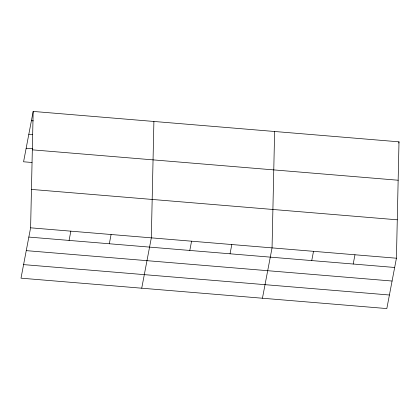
<?xml version="1.0" encoding="UTF-8"?>
<svg xmlns="http://www.w3.org/2000/svg" width="420" height="420" viewBox="0 0 420 420"><rect width="100%" height="100%" fill="white"/><g stroke="black" fill="none" stroke-linecap="round" stroke-linejoin="round"><path stroke-width="0.63" d="M30.607 227.819L33.175 111.431L399 141.829L396.428 258.216L386.825 308.569L21 278.171L30.607 227.819L396.428 258.216M153.899 121.464L151.326 237.851L141.724 288.204M274.622 131.492L272.05 247.879L262.442 298.231M33.175 111.431L23.573 161.784L32.009 162.488M69.08 240.419L70.844 231.163M109.321 243.763L111.085 234.507M189.803 250.451L191.567 241.196M230.044 253.79L231.809 244.54M311.745 260.579L313.509 251.323M353.204 264.022L354.968 254.772M398.764 143.062L399 141.829M31.411 120.687L33.358 120.85M28.823 134.248L32.718 134.573M26.161 148.223L32.65 148.764M32.33 149.84L398.149 180.233M31.453 189.415L397.278 219.807M28.838 237.074L394.663 267.472M26.255 250.64L392.075 281.032M23.588 264.611L389.408 295.003"/></g></svg>
